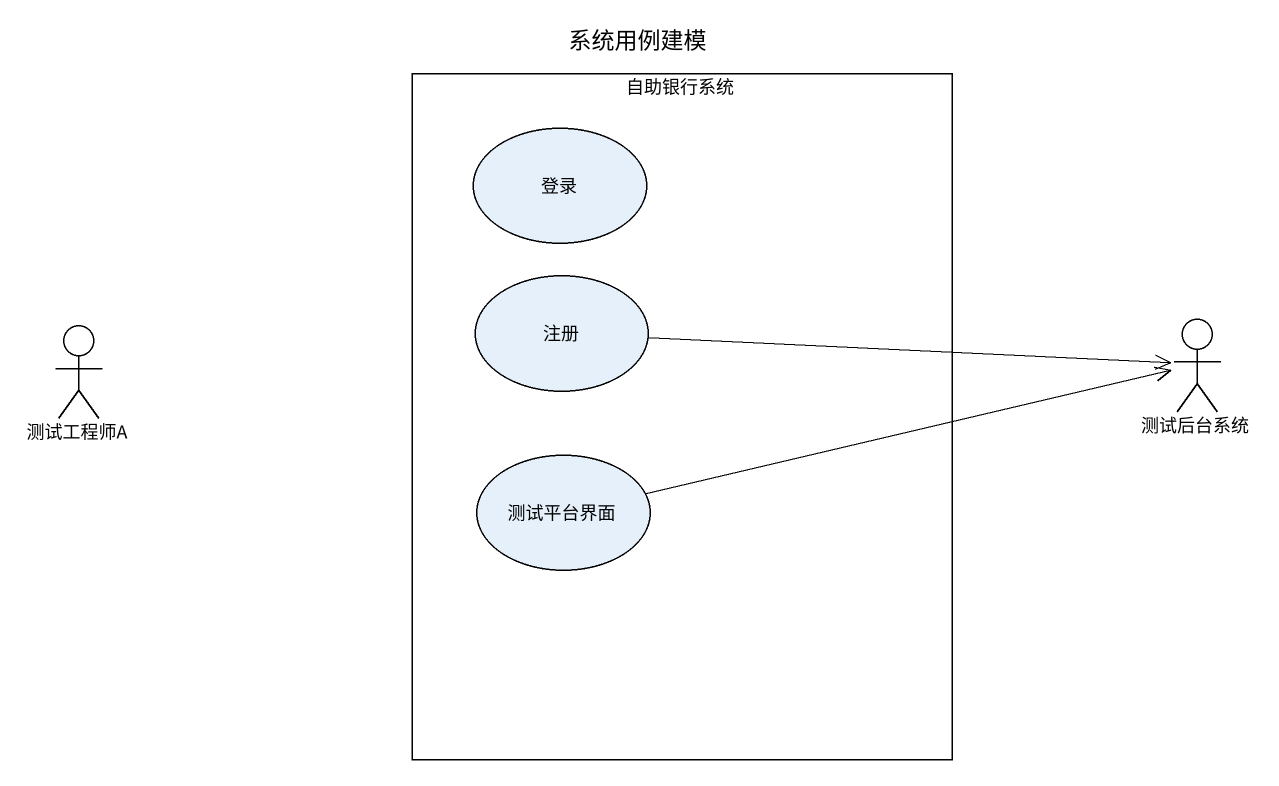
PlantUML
@startuml
title 系统用例建模
rectangle 自助银行系统 {
  usecase 登录
  usecase 注册
  usecase 测试平台界面
}
actor 测试工程师A
actor 测试后台系统
注册 -right-> 测试后台系统
测试平台界面 -right-> 测试后台系统
@enduml
